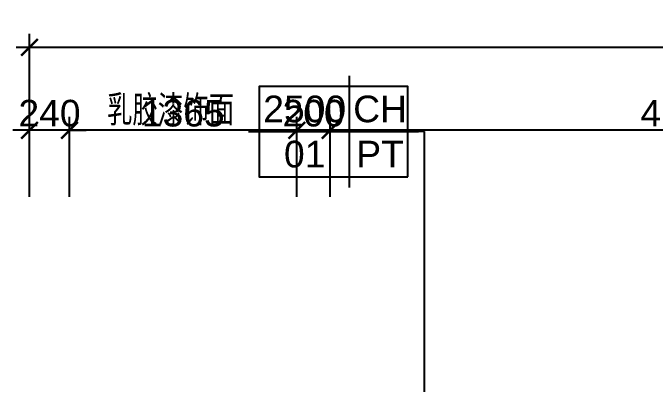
# Model space of a CAD drawing. Header units: millimetres. Extents: x 148889 to 229003, y -70503 to 111106.
# Drawn here: x 203822 to 207677, y 65859 to 68089 of the extents above; entities that cross this region are included whole.
import ezdxf
from ezdxf.enums import TextEntityAlignment as Align

# ---------------------------------------------------------------- set-up
doc = ezdxf.new("R2010")
doc.units = ezdxf.units.MM
doc.header["$PDMODE"] = 3
doc.layers.add('C-天花标高', color=1, linetype='Continuous')
doc.layers.add('P-外部尺寸', color=44, linetype='Continuous')
doc.styles.add('Arial', font='arial.ttf')
doc.styles.add('hb', font='hbsmall.shx', dxfattribs={"width": 0.7})
doc.styles.add('ROMANS', font='ROMANS.shx', dxfattribs={"bigfont": 'BIGFONT.shx'})
doc.styles.add('st', font='SimSun.ttf', dxfattribs={"width": 0.7})
doc.dimstyles.new('1比80', dxfattribs={"dimscale": 80, "dimtxt": 2, "dimasz": 1.25, "dimexe": 1, "dimexo": 1, "dimgap": 0.25, "dimtad": 1, "dimdec": 0, "dimrnd": 0.005, "dimzin": 0, "dimdsep": 46, "dimtxsty": 'Arial', "dimblk": 'ARCHTICK', "dimcen": 0.125, "dimdle": 1, "dimclrd": 44, "dimclre": 44, "dimclrt": 50, "dimadec": 0, "dimazin": 0, "dimtfac": 1, "dimtdec": 0, "dimtix": 1, "dimtmove": 2, "dimatfit": 3, "dimldrblk": 'DOT', "dimfxl": 5, "dimfxlon": 1, "dimtvp": 1, "dimtolj": 1, "dimtzin": 0, "dimarcsym": 0})
doc.dimstyles.new('出图比例1：50', dxfattribs={"dimscale": 50, "dimtxt": 2.5, "dimasz": 2, "dimexe": 2, "dimexo": 2, "dimgap": 1, "dimtad": 1, "dimdec": 0, "dimrnd": 5, "dimzin": 0, "dimdsep": 46, "dimtxsty": 'ROMANS', "dimblk1": 'ZHL_XS', "dimblk2": 'ZHL_XS', "dimsah": 1, "dimcen": 0.09, "dimclrd": 256, "dimclre": 256, "dimclrt": 41, "dimadec": 0, "dimazin": 0, "dimtfac": 1, "dimtdec": 4, "dimtix": 1, "dimtmove": 2, "dimatfit": 3, "dimldrblk": 'ZHL_JT', "dimfxl": 1, "dimtolj": 1, "dimtzin": 0, "dimarcsym": 0})

# ---------------------------------------------------------------- blocks, each defined once
blk = doc.blocks.new('RC-')
for p, q in [((-1.514, -5.238), (-1.514, 5.238)), ((7.962, 0), (-7.962, 0))]:
    blk.add_line(p, q)
blk.add_lwpolyline([(-6.962, -4.238), (-6.962, 4.238), (6.962, 4.238), (6.962, -4.238)], close=True)
at = {"width": 0.7, "flags": 4}
for tag, height, style, p in [('NUM7', 2.5, 'st', (-7.997, 0.845)), ('NUM8', 2, 'hb', (-7.997, -3.393))]:
    blk.add_attdef(tag, text='', height=height, dxfattribs=dict(at, style=style)).set_placement(p, align=Align.RIGHT)
for tag, height, style, p in [('NUM1', 2, 'hb', (-4.375, 2.127)), ('NUM2', 2, 'hb', (2.697, 2.127)), ('NUM3', 2, 'hb', (-4.375, -2.111)), ('NUM4', 2, 'hb', (2.697, -2.111)), ('NUM9', 2, 'hb', (0, -6.661)), ('NUM10', 2.5, 'st', (0, -10.886))]:
    blk.add_attdef(tag, text='', height=height, dxfattribs=dict(at, style=style)).set_placement(p, align=Align.MIDDLE)
for tag, p, height, style in [('NUM5', (7.544, 0.845), 2.5, 'st'), ('NUM6', (7.544, -3.393), 2, 'hb')]:
    blk.add_attdef(tag, p, '', height=height, dxfattribs=dict(at, style=style))
blk = doc.blocks.new('ZHL_JT')
blk.add_line((-0.221, 0), (-1, 0))
blk.add_lwpolyline([(-0.221, 0), (-0.861, -0.689), (-0.654, -0.862), (0, 0), (-0.654, 0.862), (-0.861, 0.689)], close=True)
for points in [[(-0.861, 0.689), (-0.654, 0.862), (-0.221, 0), (0, 0)], [(-0.861, -0.689), (-0.654, -0.862), (-0.221, 0), (0, 0)]]:
    blk.add_solid(points)
blk = doc.blocks.new('ZHL_XS')
blk.add_line((-1, 0), (0, 0))
at = {"const_width": 0.2}
blk.add_lwpolyline([(-0.6, -0.6), (0.6, 0.6)], dxfattribs=at)
blk = doc.blocks.new('_ArchTick')
at = {"color": 0, "linetype": 'ByBlock', "const_width": 0.15}
blk.add_lwpolyline([(-0.5, -0.5), (0.5, 0.5)], dxfattribs=at)
blk = doc.blocks.new('*D786')
at = {"layer": 'Defpoints', "color": 0}
for p in [(205726.9, 67383.5), (209946.9, 66563.3), (205726.9, 65477.5)]:
    blk.add_point(p, dxfattribs=at)
at = {"layer": 'P-外部尺寸', "color": 44, "lineweight": -2}
for p, q in [((205726.9, 66983.5), (205726.9, 67463.5)), ((209946.9, 66983.5), (209946.9, 67463.5)), ((210026.9, 67383.5), (205646.9, 67383.5))]:
    blk.add_line(p, q, dxfattribs=at)
at = {"layer": 'P-外部尺寸', "color": 44, "lineweight": -2, "xscale": 100, "yscale": 100, "zscale": 100, "rotation": 180}
blk.add_blockref('_ArchTick', (205726.9, 67383.5), dxfattribs=at)
at = {"layer": 'P-外部尺寸', "color": 44, "lineweight": -2, "xscale": 100, "yscale": 100, "zscale": 100}
blk.add_blockref('_ArchTick', (209946.9, 67383.5), dxfattribs=at)
at = {"layer": 'P-外部尺寸', "color": 50, "insert": (207836.9, 67485.2), "char_height": 160, "attachment_point": 5, "style": 'Arial'}
blk.add_mtext('\\A1;4220', dxfattribs=at)
blk = doc.blocks.new('_Dot')
at = {"color": 0, "linetype": 'ByBlock', "lineweight": -2}
blk.add_line((-0.5, 0), (-1, 0), dxfattribs=at)
at = {"color": 0, "linetype": 'ByBlock', "const_width": 0.5}
blk.add_lwpolyline([(-0.25, 0, 1), (0.25, 0, 1)], format="xyb", close=True, dxfattribs=at)
blk = doc.blocks.new('*D787')
at = {"layer": 'Defpoints', "color": 0}
for p in [(205526.9, 67383.5), (205526.9, 65477.5), (205726.9, 65477.5)]:
    blk.add_point(p, dxfattribs=at)
at = {"layer": 'P-外部尺寸', "color": 44, "lineweight": -2}
for p, q in [((205526.9, 66983.5), (205526.9, 67463.5)), ((205726.9, 66983.5), (205726.9, 67463.5)), ((205526.9, 67383.5), (205426.9, 67383.5)), ((205726.9, 67383.5), (205526.9, 67383.5)), ((205726.9, 67383.5), (205826.9, 67383.5))]:
    blk.add_line(p, q, dxfattribs=at)
at = {"layer": 'P-外部尺寸', "color": 44, "lineweight": -2, "xscale": 100, "yscale": 100, "zscale": 100}
blk.add_blockref('_ArchTick', (205526.9, 67383.5), dxfattribs=at)
at = {"layer": 'P-外部尺寸', "color": 44, "lineweight": -2, "xscale": 100, "yscale": 100, "zscale": 100, "rotation": 180}
blk.add_blockref('_ArchTick', (205726.9, 67383.5), dxfattribs=at)
at = {"layer": 'P-外部尺寸', "color": 50, "insert": (205626.9, 67485.2), "char_height": 160, "attachment_point": 5, "style": 'Arial'}
blk.add_mtext('\\A1;200', dxfattribs=at)
blk = doc.blocks.new('*D788')
at = {"layer": 'Defpoints', "color": 0}
for p in [(204161.9, 67383.5), (204161.9, 65492.5), (205526.9, 65477.5)]:
    blk.add_point(p, dxfattribs=at)
at = {"layer": 'P-外部尺寸', "color": 44, "lineweight": -2}
for p, q in [((204161.9, 66983.5), (204161.9, 67463.5)), ((205526.9, 66983.5), (205526.9, 67463.5)), ((205606.9, 67383.5), (204081.9, 67383.5))]:
    blk.add_line(p, q, dxfattribs=at)
at = {"layer": 'P-外部尺寸', "color": 44, "lineweight": -2, "xscale": 100, "yscale": 100, "zscale": 100, "rotation": 180}
blk.add_blockref('_ArchTick', (204161.9, 67383.5), dxfattribs=at)
at = {"layer": 'P-外部尺寸', "color": 44, "lineweight": -2, "xscale": 100, "yscale": 100, "zscale": 100}
blk.add_blockref('_ArchTick', (205526.9, 67383.5), dxfattribs=at)
at = {"layer": 'P-外部尺寸', "color": 50, "insert": (204844.4, 67485.2), "char_height": 160, "attachment_point": 5, "style": 'Arial'}
blk.add_mtext('\\A1;1365', dxfattribs=at)
blk = doc.blocks.new('*D789')
at = {"layer": 'Defpoints', "color": 0}
for p in [(203921.9, 67383.5), (203921.9, 65492.5), (204161.9, 65492.5)]:
    blk.add_point(p, dxfattribs=at)
at = {"layer": 'P-外部尺寸', "color": 44, "lineweight": -2}
for p, q in [((203921.9, 66983.5), (203921.9, 67463.5)), ((204161.9, 66983.5), (204161.9, 67463.5)), ((203921.9, 67383.5), (203821.9, 67383.5)), ((204161.9, 67383.5), (203921.9, 67383.5)), ((204161.9, 67383.5), (204261.9, 67383.5))]:
    blk.add_line(p, q, dxfattribs=at)
at = {"layer": 'P-外部尺寸', "color": 44, "lineweight": -2, "xscale": 100, "yscale": 100, "zscale": 100}
blk.add_blockref('_ArchTick', (203921.9, 67383.5), dxfattribs=at)
at = {"layer": 'P-外部尺寸', "color": 44, "lineweight": -2, "xscale": 100, "yscale": 100, "zscale": 100, "rotation": 180}
blk.add_blockref('_ArchTick', (204161.9, 67383.5), dxfattribs=at)
at = {"layer": 'P-外部尺寸', "color": 50, "insert": (204041.9, 67485.2), "char_height": 160, "attachment_point": 5, "style": 'Arial'}
blk.add_mtext('\\A1;240', dxfattribs=at)
blk = doc.blocks.new('*D790')
at = {"layer": 'Defpoints', "color": 0}
for p in [(217821.9, 67882), (203921.9, 67383.5), (217821.9, 67383.5)]:
    blk.add_point(p, dxfattribs=at)
at = {"layer": 'P-外部尺寸', "color": 44, "lineweight": -2}
for p, q in [((203921.9, 67482), (203921.9, 67962)), ((217821.9, 67482), (217821.9, 67962)), ((203841.9, 67882), (217901.9, 67882))]:
    blk.add_line(p, q, dxfattribs=at)
at = {"layer": 'P-外部尺寸', "color": 44, "lineweight": -2, "xscale": 100, "yscale": 100, "zscale": 100, "rotation": 180}
blk.add_blockref('_ArchTick', (203921.9, 67882), dxfattribs=at)
at = {"layer": 'P-外部尺寸', "color": 44, "lineweight": -2, "xscale": 100, "yscale": 100, "zscale": 100}
blk.add_blockref('_ArchTick', (217821.9, 67882), dxfattribs=at)
at = {"layer": 'P-外部尺寸', "color": 50, "insert": (210871.9, 67983.7), "char_height": 160, "attachment_point": 5, "style": 'Arial'}
blk.add_mtext('\\A1;13900', dxfattribs=at)

msp = doc.modelspace()

# ---------------------------------------------------------------- block references
at = {"layer": 'C-天花标高'}
ref = msp.add_blockref('RC-', (205746, 67375.7), dxfattribs=dict(at, xscale=-64, yscale=64, zscale=64))
ref.add_attrib('NUM1', 'CH', dxfattribs={"layer": '0', "color": 50, "height": 160, "style": 'Arial', "flags": 4}).set_placement((206026, 67511.8), align=Align.MIDDLE)
ref.add_attrib('NUM2', '2500', dxfattribs={"layer": '0', "color": 50, "height": 160, "style": 'Arial'}).set_placement((205573.4, 67511.8), align=Align.MIDDLE)
ref.add_attrib('NUM3', 'PT', dxfattribs={"layer": '0', "color": 50, "height": 160, "style": 'Arial'}).set_placement((206026, 67240.6), align=Align.MIDDLE)
ref.add_attrib('NUM4', '01', dxfattribs={"layer": '0', "color": 50, "height": 160, "style": 'Arial'}).set_placement((205573.4, 67240.6), align=Align.MIDDLE)
ref.add_attrib('NUM5', '乳胶漆饰面', (204386.5, 67429.7), dxfattribs={"layer": '0', "color": 50, "height": 160, "style": 'st', "width": 0.7})

# ---------------------------------------------------------------- dimensions: what is measured, and where the dimension line sits
at = {"layer": 'P-外部尺寸'}
for base, p1, p2, picture, middle in [((217821.9, 67882), (203921.9, 67383.5), (217821.9, 67383.5), '*D790', (210871.9, 67983.7)), ((203921.9, 67383.5), (204161.9, 65492.5), (203921.9, 65492.5), '*D789', (204041.9, 67485.2)), ((204161.9, 67383.5), (205526.9, 65477.5), (204161.9, 65492.5), '*D788', (204844.4, 67485.2)), ((205526.9, 67383.5), (205726.9, 65477.5), (205526.9, 65477.5), '*D787', (205626.9, 67485.2)), ((205726.9, 67383.5), (209946.9, 66563.3), (205726.9, 65477.5), '*D786', (207836.9, 67485.2))]:
    dim = msp.add_linear_dim(base=base, p1=p1, p2=p2, dimstyle='1比80', dxfattribs=at)
    dim.commit()
    dim.dimension.update_dxf_attribs({"geometry": picture, "text_midpoint": middle})

# ---------------------------------------------------------------- leaders
at = {"layer": 'C-天花标高'}
msp.add_leader([(206291.6, 65110.6), (206291.6, 67375.7), (206191.6, 67375.7)], dimstyle='出图比例1：50', override={"dimgap": 1, "dimtad": 0}, dxfattribs=at)

doc.saveas('drawing.dxf')
